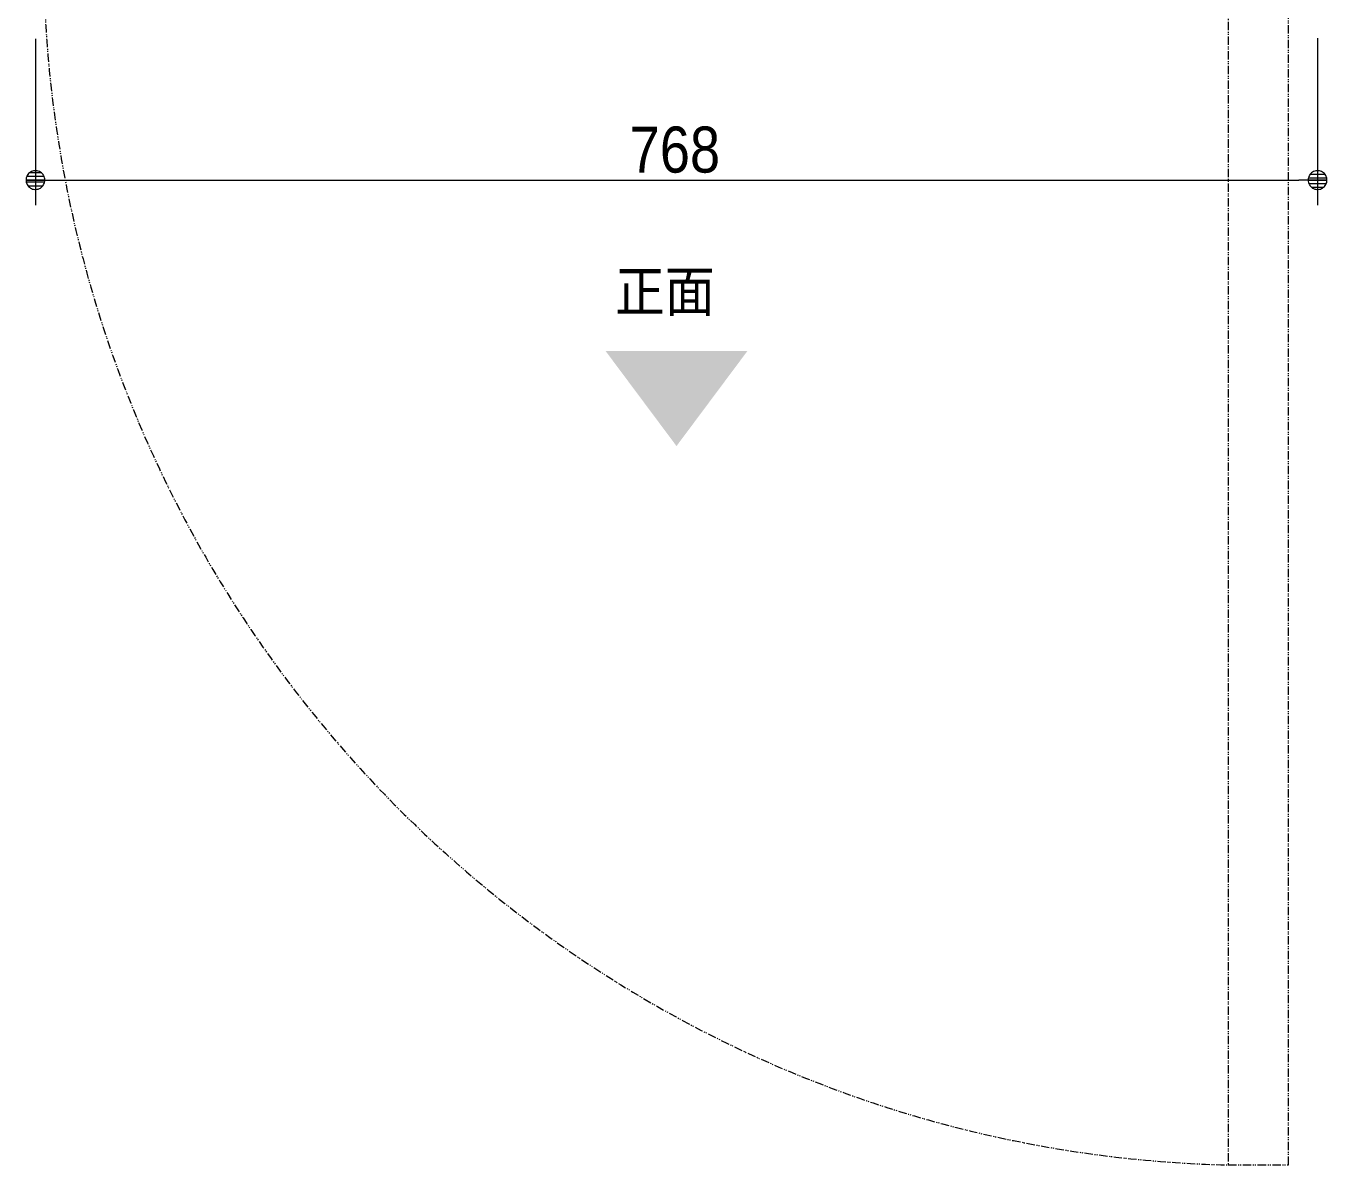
# Model space of a CAD drawing. Units: millimetres, scale not verified. Extents: x -4547 to 4547, y -2284 to 2284.
# Drawn here: x -163 to 616, y 763 to 1445 of the extents above; entities that cross this region are included whole.
import ezdxf
from ezdxf.enums import TextEntityAlignment as Align

# ---------------------------------------------------------------- set-up
doc = ezdxf.new("R2010")
doc.units = ezdxf.units.MM
doc.header["$LTSCALE"] = 20
doc.linetypes.add('DOUBLE_CHAIN1', pattern=[8.8, 5, -1, 0.6, -0.6, 0.6, -1])
for name, color, linetype, lineweight in [('0-0_3一般', 7, 'Continuous', 9), ('0-2_0', 7, 'Continuous', 9), ('0-3_2寸法-1', 7, 'Continuous', 9), ('0-4_2寸法-3', 7, 'Continuous', 9)]:
    doc.layers.add(name, color=color, linetype=linetype, lineweight=lineweight)
doc.styles.add('ＭＳ ゴシック', font='')
doc.styles.add('ＭＳ Ｐゴシック', font='')
doc.styles.get('ＭＳ ゴシック').set_extended_font_data('MS Gothic')
doc.styles.get('ＭＳ Ｐゴシック').set_extended_font_data('MS PGothic')

# ---------------------------------------------------------------- blocks, each defined once
blk = doc.blocks.new('_Dot')
at = {"layer": '0-2_0'}
for p, q in [((-10, 0), (-20, 0)), ((9.78, 2), (-9.78, 2)), ((7.99, 6), (-7.99, 6)), ((9.16, -3.98), (-9.16, -3.98)), ((6, -7.98), (-6, -7.98))]:
    blk.add_line(p, q, dxfattribs=at)
for points in [[(10, 0), (9.92, 1.25), (9.69, 2.49), (9.3, 3.68), (8.76, 4.82), (8.09, 5.88), (7.29, 6.85), (6.37, 7.71), (5.36, 8.44), (4.26, 9.05), (3.09, 9.51), (1.87, 9.82), (0.63, 9.98), (-0.63, 9.98), (-1.87, 9.82), (-3.09, 9.51), (-4.26, 9.05), (-5.36, 8.44), (-6.37, 7.71), (-7.29, 6.85), (-8.09, 5.88), (-8.76, 4.82), (-9.3, 3.68), (-9.69, 2.49), (-9.92, 1.25), (-10, 0), (0, 0)], [(-10, 0), (-9.92, -1.25), (-9.69, -2.49), (-9.3, -3.68), (-8.76, -4.82), (-8.09, -5.88), (-7.29, -6.85), (-6.37, -7.71), (-5.36, -8.44), (-4.26, -9.05), (-3.09, -9.51), (-1.87, -9.82), (-0.63, -9.98), (0.63, -9.98), (1.87, -9.82), (3.09, -9.51), (4.26, -9.05), (5.36, -8.44), (6.37, -7.71), (7.29, -6.85), (8.09, -5.88), (8.76, -4.82), (9.3, -3.68), (9.69, -2.49), (9.92, -1.25), (10, 0), (0, 0)]]:
    blk.add_lwpolyline(points, close=True, dxfattribs=at)
blk = doc.blocks.new('グループ-35')
at = {"layer": '0-0_3一般', "linetype": 'DOUBLE_CHAIN1'}
for p, q in [((38674.5, 30351.8), (37954.5, 30351.8)), ((37954.5, 30351.8), (37954.5, 15251.8)), ((38674.5, 15251.8), (38674.5, 30351.8)), ((37954.5, 15251.8), (38674.5, 15251.8))]:
    blk.add_line(p, q, dxfattribs=at)
blk.add_arc((38314.5, 29801.8), 14554.5, 181.41734, 268.58266, dxfattribs=at)
blk = doc.blocks.new('グループ-60')
at = {"layer": '0-0_3一般'}
blk.add_blockref('グループ-35', (0, 0), dxfattribs=at)
blk = doc.blocks.new('グループ-61')
at = {"layer": '0-0_3一般'}
blk.add_blockref('グループ-60', (0, 0), dxfattribs=at)

msp = doc.modelspace()

# ---------------------------------------------------------------- linework, layer by layer
at = {"layer": '0-3_2寸法-1'}
for p, q in [((-157.4, 1436.89), (-157.4, 1337.39)), ((610.6, 1437.39), (610.6, 1337.39)), ((-146.14, 1352.39), (599.35, 1352.39))]:
    msp.add_line(p, q, dxfattribs=at)
at = {"layer": '0-4_2寸法-3'}
msp.add_solid([(184.1, 1250.06), (269.1, 1250.06), (226.6, 1193.1)], dxfattribs=at)

# ---------------------------------------------------------------- block references
at = {"layer": '0-0_3一般', "xscale": 0.05, "yscale": 0.05}
msp.add_blockref('グループ-61', (-1340.62, 0), dxfattribs=at)
at = {"layer": '0-3_2寸法-1', "xscale": 0.5627563, "yscale": 0.5627563, "rotation": 180}
msp.add_blockref('_Dot', (-157.4, 1352.39), dxfattribs=at)
at = {"layer": '0-3_2寸法-1', "xscale": 0.5627563, "yscale": 0.5627563}
msp.add_blockref('_Dot', (610.6, 1352.39), dxfattribs=at)

# ---------------------------------------------------------------- texts
at = {"layer": '0-3_2寸法-1', "style": 'ＭＳ Ｐゴシック', "width": 0.9}
msp.add_text('768', height=27.57, dxfattribs=at).set_placement((198.57, 1348.6), align=Align.BOTTOM_LEFT)
at = {"layer": '0-4_2寸法-3', "style": 'ＭＳ ゴシック', "width": 0.9}
msp.add_text('正面', height=24.34, dxfattribs=at).set_placement((189.79, 1266.3), align=Align.BOTTOM_LEFT)

doc.saveas('drawing.dxf')
